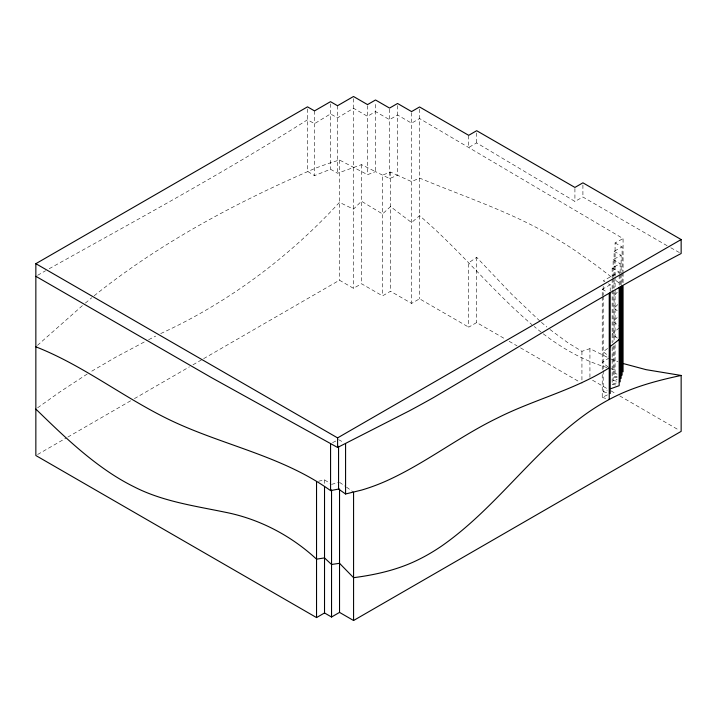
<?xml version="1.0" encoding="UTF-8"?>
<svg xmlns="http://www.w3.org/2000/svg" width="717" height="717" viewBox="0 0 717 717"><rect width="100%" height="100%" fill="white"/><g stroke="black" fill="none" stroke-linecap="round" stroke-linejoin="round"><path stroke-width="0.54" stroke-dasharray="3.58 2.69" d="M617.256 292.285L615.078 294.562L617.418 296.453M617.74 304.573L614.102 308.185L617.22 310.712M617.131 317.604L613.134 321.341L619.371 326.369M37.445 345.37L83.79 304.402M619.354 327.687L612.157 333.925L619.174 339.508M85.386 303.076L91.776 297.734M94.178 295.789C160.805 242.301 237.3 201.934 315.498 168.19A529.648 305.792 -60 0 1 339.464 159.99L367.534 174.688L375.52 171.632L389.555 178.56L397.55 175.271L411.576 181.625L419.57 178.076C464.365 196.727 510.889 211.945 552.897 236.655A432.772 249.866 60 0 1 573.95 249.758L595.002 264.483L614.299 279.227M607.64 348.48L603.194 351.742L609.333 356.492M37.625 407.785L59.816 391.993L87.34 373.942M539.838 321.037L511.768 294.293L476.68 257.358L468.694 262.807L468.694 327.167L476.68 322.551L504.75 338.756M609.325 357.765L602.226 362.488L609.244 367.812M91.776 371.173L115.751 357.165L146.824 340.629M37.625 454.497L66.036 438.096M67.81 437.074L131.731 400.167M134.393 398.634L189.431 366.853M192.981 364.801L202.75 359.163M203.637 358.652L339.464 280.23L353.499 288.333L361.485 283.726L382.537 295.879L390.532 291.263L411.576 303.416L419.57 298.801L468.694 327.167M37.625 275.292L45.619 270.739M49.168 268.732C136.006 220.352 223.498 173.03 307.503 119.766L314.521 123.665L330.501 113.931L337.519 117.893L353.499 108.258L367.534 116.306L375.52 111.565L389.555 119.676L397.55 114.989L411.576 123.172L419.57 118.538L623.064 238.582L623.064 271.815M667.115 245.716L582.912 197.023L574.917 201.423L476.68 142.925L468.694 147.469L468.694 135.325M602.226 295.924L602.226 289.265L610.212 284.801L610.212 291.487M619.174 274.208L619.174 271.994L603.194 280.813L604.951 281.808M612.157 278.071L612.157 268.015L620.151 263.641L620.151 273.643M615.078 275.884L615.078 242.929L623.064 238.582M614.102 275.83L614.102 251.291L622.096 246.944L622.096 271.376M613.134 277.273L613.134 259.653L621.119 255.297L621.119 272.98M148.598 339.724L155.697 336.103M160.689 333.584C228.562 302.52 288.96 257.197 339.464 202.364L353.499 209.14L361.485 201.235L382.537 213.971L390.532 206.577L411.576 222.548L419.57 215.7C459.355 249.525 492.14 290.663 531.844 324.577M332.571 442.631L336.56 440.641M602.226 374.489L602.226 397.397L609.217 394.045M307.503 109.002L307.503 171.327L314.521 175.647L330.501 169.23L337.519 173.263L361.485 164.659L375.52 171.632L375.52 102.092M603.194 370.653L603.194 391.778L607.191 390.165M397.55 105.569L397.55 175.271L390.532 172.053L382.537 175.1L382.537 295.879M549.966 329.506L567.9 342.762L581.935 351.339L589.93 348.641L609.979 358.608M612.157 347.351L612.157 384.258L619.147 382.134M613.134 345.89L613.134 380.494L617.131 379.436M331.541 484.351L338.532 482.568M614.102 345.935L614.102 377.025L617.104 376.308M318.536 481.241L324.523 479.861L330.662 483.796M615.078 344.689L615.078 373.647L617.077 373.19M613.134 380.494L619.147 381.641M614.102 377.025L617.113 377.608M612.157 384.258L618.171 385.486M615.078 373.647L617.086 374.068M603.194 391.778L609.208 393.31M611.036 368.735L616.046 370.115M602.226 397.397L609.244 399.468M607.03 367.552C580.035 359.549 555.621 344.536 534.183 326.504M610.983 359.047L617.991 361.771M338.558 439.646L343.819 442.523M679.393 252.545L669.75 247.186M613.134 259.653L620.151 263.641M612.157 268.015L619.174 271.994M608.464 283.807L610.212 284.801M602.226 289.265L607.487 292.258M614.102 251.291L621.119 255.297M615.078 242.929L622.096 246.944M592.556 380.225L607.469 388.838M610.983 390.864L616.244 393.902M619.748 395.927L679.393 430.361M509.133 341.292L517.029 345.845M520.533 347.87L579.309 381.803M339.535 482.317L345.675 486.565M346.553 487.166L353.571 492.221M616.046 280.607L621.505 284.972M541.398 322.363L546.856 327.006M623.064 272.917L623.064 284.004M622.096 272.487L622.096 283.591M621.119 274.082L621.119 285.142M620.151 274.754L620.151 285.868M619.174 275.319L619.174 286.388M615.078 276.986L615.078 289.068M615.078 290.17L615.078 340.225M614.102 280.293L614.102 288.109M614.102 292.563L614.102 341.498M613.134 278.375L613.134 289.39M613.134 290.493L613.134 341.426M612.157 279.182L612.157 289.238M612.157 290.358L612.157 342.869M603.194 286.352L603.194 295.225M603.194 296.327L603.194 369.533M602.226 297.026L602.226 370.124M589.93 348.641L589.93 377.59M582.912 185.004L582.912 197.023M581.935 351.339L581.935 383.317M574.917 188.508L574.917 201.423M476.68 132.932L476.68 142.925M476.68 257.358L476.68 322.551M419.57 109.074L419.57 298.801M411.576 112.632L411.576 303.416M390.532 172.053L390.532 291.263M389.555 109.145L389.555 178.56M367.534 105.668L367.534 174.688M361.485 164.659L361.485 283.726M353.499 98.632L353.499 288.333M339.464 159.99L339.464 280.23M337.519 105.722L337.519 173.263M330.501 103.902L330.501 169.23M324.523 479.861L324.523 484.316M314.521 110.893L314.521 175.647"/><path stroke-width="1.08" d="M620.644 301.687L622.096 300.244M619.524 315.372L621.119 313.876M619.174 339.508L609.414 347.18M609.244 367.812C574.55 390.012 533.896 399.557 497.383 418.047C458.755 436.743 424.778 463.809 385.522 481.313A281.709 162.642 -60 0 1 361.556 490.087L345.576 493.986L338.558 489.066L330.573 490.616C284.228 457.285 227.352 446.207 176.194 422.922C127.626 400.848 85.664 366.36 35.85 346.813M623.01 363.483L646.062 369.658L681.15 375.457L681.15 431.374L353.571 620.501L339.535 612.399L331.541 617.014L324.523 612.963L316.538 617.579L35.85 455.519L35.85 263.686L307.503 106.842L314.521 110.893L330.501 101.671L337.519 105.722L353.499 96.499L367.534 104.601L375.52 99.986L389.555 108.088L397.55 103.481L411.576 111.583L419.57 106.967L468.694 135.325L476.68 130.709L574.917 187.433L582.912 182.817L681.15 239.541L681.15 253.513C596.517 297.958 515.881 349.322 433.462 397.594A1481.412 855.3 -60 0 1 409.497 410.769L337.59 447.471L211.282 377.518L35.85 276.305M35.85 263.686L337.59 437.89L681.15 239.541M35.85 409.075C60.076 432.656 84.561 456.397 113.035 474.851A231.071 133.416 60 0 0 134.088 486.825C162.508 501.425 194.415 505.843 225.317 512.252C259.402 518.956 291.075 535.599 316.538 559.161L324.523 557.907L331.541 564.476L339.535 563.302L353.571 577.687C375.538 574.828 397.478 569.89 417.482 560.111A197.605 114.084 -60 0 0 441.457 546.166C495.178 508.792 532.256 452.678 585.269 414.444A215.996 124.704 -60 0 1 609.244 399.468C631.614 387.332 656.396 380.709 681.15 375.457M611.189 388.551L619.174 385.683L619.174 287.49M620.097 375.6L622.096 375.125L622.096 285.805M623.064 286.217L623.064 371.809M621.119 286.244L621.119 378.388M620.151 286.979L620.151 381.838M610.212 292.599L610.212 393.561M609.244 293.253L609.244 399.468M353.571 492.221L353.571 620.501M345.576 443.482L345.576 493.986M339.535 488.967L339.535 612.399M338.558 446.234L338.558 489.066M337.59 437.89L337.59 447.471M331.541 489.917L331.541 617.014M330.573 443.626L330.573 490.616M324.523 486.547L324.523 612.963M316.538 481.699L316.538 617.579"/></g></svg>
